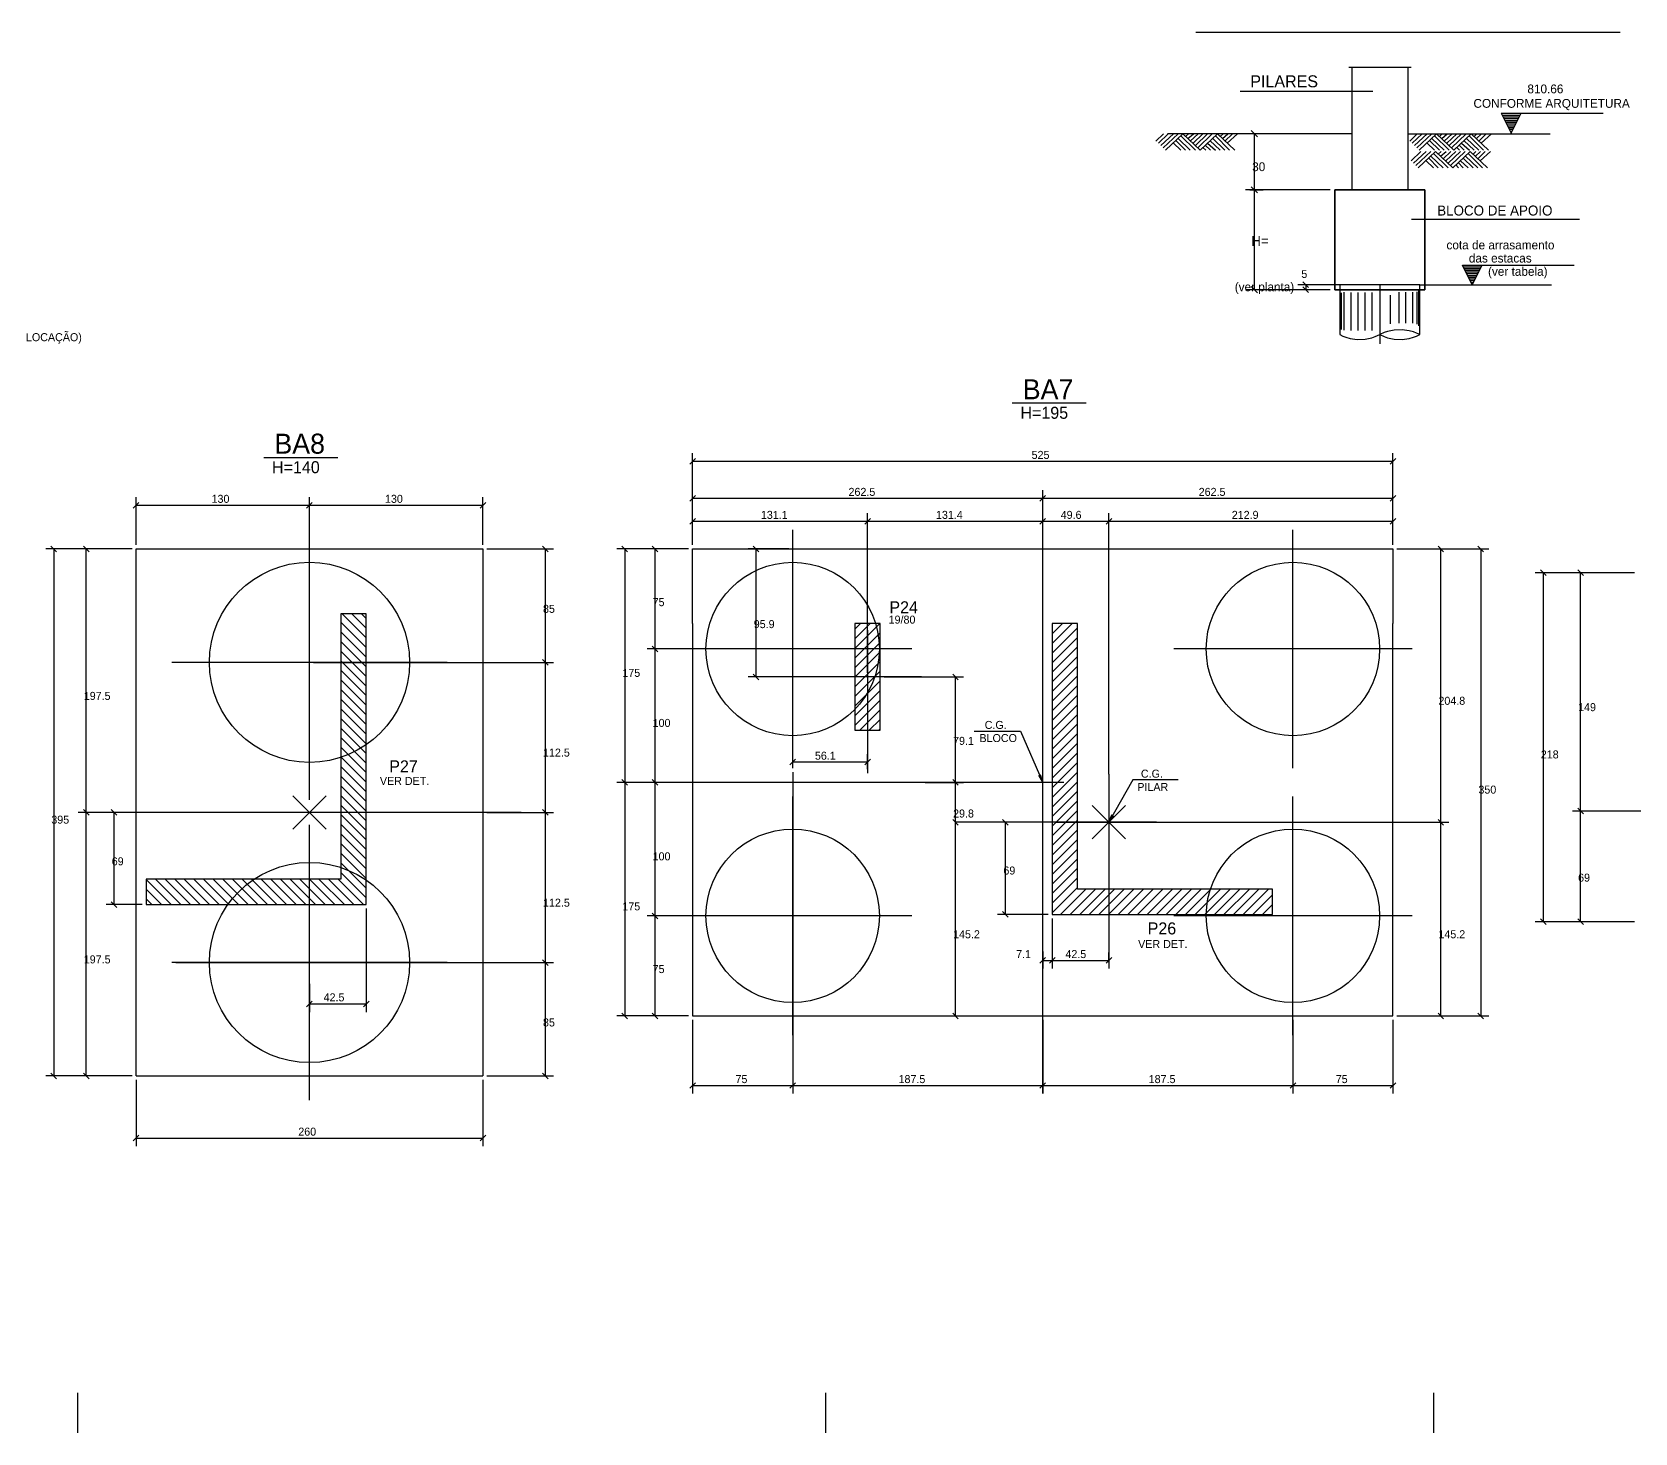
# Model space of a CAD drawing. Header units: metres. Extents: x -5 to 8419, y -6 to 3991.
# Drawn here: x 4974 to 6977, y 491 to 2241 of the extents above; entities that cross this region are included whole.
import ezdxf

# ---------------------------------------------------------------- set-up
doc = ezdxf.new("R2010")
doc.units = ezdxf.units.M

msp = doc.modelspace()

# ---------------------------------------------------------------- linework, layer by layer
for centre, radius in [((5321.083461, 1453.312392), 125.0025), ((5924.826615, 1469.979392), 108.3355), ((6549.839115, 1469.979392), 108.3355), ((5924.826615, 1136.639392), 108.3355), ((6549.839115, 1136.639392), 108.3355), ((5321.083461, 1078.304892), 125.0025)]:
    msp.add_circle(centre, radius)
at = {"layer": '1', "color": 1}
for p, q in [((5321.083461, 1281.495705), (5321.083461, 1625.129078)), ((5924.826615, 1321.071597), (5924.826615, 1618.887186)), ((6549.839115, 1321.071597), (6549.839115, 1618.887186)), ((6073.734409, 1469.979392), (5775.918603, 1469.979392)), ((6698.746909, 1469.979392), (6400.931103, 1469.979392)), ((5492.900148, 1453.312392), (5149.266525, 1453.312392)), ((5924.826615, 987.731597), (5924.826615, 1285.547186)), ((6549.839115, 987.731597), (6549.839115, 1285.547186)), ((5321.083461, 906.488205), (5321.083461, 1250.121578)), ((6073.734409, 1136.639392), (5775.918603, 1136.639392)), ((6698.746909, 1136.639392), (6400.931103, 1136.639392)), ((5492.900148, 1078.304892), (5149.266525, 1078.304892))]:
    msp.add_line(p, q, dxfattribs=at)
msp.add_lwpolyline([(6602.050041, 1918.722384), (6714.437007, 1918.722384), (6714.437007, 2043.594839), (6602.050041, 2043.594839), (6602.050041, 1918.722384)], dxfattribs=at)
at = {"layer": '2', "color": 2}
for p, q in [((6505.52666, 2109.709473), (6497.747951, 2117.488182)), ((6505.52666, 2039.705973), (6497.747951, 2047.484682)), ((6505.52666, 2039.705973), (6497.747951, 2047.484682)), ((6505.52666, 2039.705973), (6497.747951, 2047.484682)), ((6505.52666, 1914.833519), (6497.747951, 1922.612228)), ((6562.292511, 1928.500418), (6569.363579, 1921.429351)), ((6658.238885, 1924.964885), (6658.238885, 1850.987975)), ((6562.292511, 1922.257918), (6569.363579, 1915.186851)), ((5796.288581, 1700.899139), (5803.359649, 1707.970206)), ((6671.306081, 1700.899139), (6678.377149, 1707.970206)), ((5100.876927, 1646.037953), (5107.947995, 1653.10902)), ((5317.547927, 1646.037953), (5324.618995, 1653.10902)), ((5317.547927, 1646.037953), (5324.618995, 1653.10902)), ((5534.218927, 1646.037953), (5541.289995, 1653.10902)), ((5796.288581, 1654.720319), (5803.359649, 1661.791386)), ((6233.797331, 1654.720319), (6240.868399, 1661.791386)), ((6233.797331, 1654.720319), (6240.868399, 1661.791386)), ((6671.306081, 1654.720319), (6678.377149, 1661.791386)), ((5796.288581, 1625.983109), (5803.359649, 1633.054177)), ((6014.792951, 1625.983109), (6021.864019, 1633.054177)), ((6014.792951, 1625.983109), (6021.864019, 1633.054177)), ((6233.797331, 1625.983109), (6240.868399, 1633.054177)), ((6233.797331, 1625.983109), (6240.868399, 1633.054177)), ((6316.465651, 1625.983109), (6323.536719, 1633.054177)), ((6316.465651, 1625.983109), (6323.536719, 1633.054177)), ((6671.306081, 1625.983109), (6678.377149, 1633.054177)), ((4997.938367, 1598.517425), (5005.009435, 1591.446358)), ((5045.597188, 1591.446358), (5038.52612, 1598.517425)), ((5619.381544, 1591.446358), (5612.310477, 1598.517425)), ((5711.48935, 1598.517425), (5718.560418, 1591.446358)), ((5756.35418, 1591.446358), (5749.283112, 1598.517425)), ((5882.697424, 1591.446358), (5875.626356, 1598.517425)), ((6738.166214, 1591.446358), (6731.095146, 1598.517425)), ((6781.054066, 1598.517425), (6788.125133, 1591.446358)), ((6859.005647, 1568.788495), (6866.076715, 1561.717427)), ((6912.6843, 1561.717427), (6905.613233, 1568.788495)), ((5756.35418, 1466.443858), (5749.283112, 1473.514925)), ((5756.35418, 1466.443858), (5749.283112, 1473.514925)), ((5619.381544, 1449.776858), (5612.310477, 1456.847925)), ((5619.381544, 1449.776858), (5612.310477, 1456.847925)), ((5882.697424, 1431.625396), (5875.626356, 1438.696464)), ((6131.768284, 1431.625396), (6124.697216, 1438.696464)), ((5928.362149, 1332.233708), (5921.291081, 1325.16264)), ((6021.864019, 1332.233708), (6014.792951, 1325.16264)), ((5711.48935, 1306.844925), (5718.560418, 1299.773858)), ((5711.48935, 1306.844925), (5718.560418, 1299.773858)), ((5756.35418, 1299.773858), (5749.283112, 1306.844925)), ((5756.35418, 1299.773858), (5749.283112, 1306.844925)), ((6131.768284, 1299.773858), (6124.697216, 1306.844925)), ((6131.768284, 1299.773858), (6124.697216, 1306.844925)), ((5321.234563, 1265.808642), (5300.400813, 1286.642392)), ((5321.234563, 1265.808642), (5342.068313, 1286.642392)), ((5045.597188, 1262.273108), (5038.52612, 1269.344176)), ((5045.597188, 1262.273108), (5038.52612, 1269.344176)), ((5080.540798, 1262.273108), (5073.46973, 1269.344176)), ((5321.234563, 1265.808642), (5300.400813, 1244.974892)), ((5321.234563, 1265.808642), (5342.068313, 1244.974892)), ((5619.381544, 1262.273108), (5612.310477, 1269.344176)), ((5619.381544, 1262.273108), (5612.310477, 1269.344176)), ((6320.001185, 1253.641732), (6299.167435, 1274.475482)), ((6320.001185, 1253.641732), (6340.834935, 1274.475482)), ((6320.001185, 1253.641732), (6332.501185, 1266.141732)), ((6912.6843, 1263.898746), (6905.613233, 1270.969814)), ((6912.6843, 1263.898746), (6905.613233, 1270.969814)), ((6131.768284, 1250.106198), (6124.697216, 1257.177265)), ((6131.768284, 1250.106198), (6124.697216, 1257.177265)), ((6194.09166, 1250.106198), (6187.020592, 1257.177265)), ((6320.001185, 1253.641732), (6299.167435, 1232.807982)), ((6320.001185, 1253.641732), (6340.834935, 1232.807982)), ((6738.166214, 1250.106198), (6731.095146, 1257.177265)), ((6738.166214, 1250.106198), (6731.095146, 1257.177265)), ((5080.540798, 1147.119706), (5073.46973, 1154.190774)), ((6194.09166, 1134.952796), (6187.020592, 1142.023864)), ((5756.35418, 1133.103858), (5749.283112, 1140.174925)), ((5756.35418, 1133.103858), (5749.283112, 1140.174925)), ((6859.005647, 1132.788495), (6866.076715, 1125.717427)), ((6912.6843, 1125.717427), (6905.613233, 1132.788495)), ((5619.381544, 1074.769358), (5612.310477, 1081.840425)), ((5619.381544, 1074.769358), (5612.310477, 1081.840425)), ((6233.797331, 1077.337173), (6240.868399, 1084.408241)), ((6245.630901, 1077.337173), (6252.701969, 1084.408241)), ((6245.630901, 1077.337173), (6252.701969, 1084.408241)), ((6316.465651, 1077.337173), (6323.536719, 1084.408241)), ((5324.618995, 1029.990808), (5317.547927, 1022.91974)), ((5395.604847, 1029.990808), (5388.533779, 1022.91974)), ((5711.48935, 1015.172425), (5718.560418, 1008.101358)), ((5756.35418, 1008.101358), (5749.283112, 1015.172425)), ((6131.768284, 1008.101358), (6124.697216, 1015.172425)), ((6738.166214, 1008.101358), (6731.095146, 1015.172425)), ((6781.054066, 1015.172425), (6788.125133, 1008.101358)), ((4997.938367, 940.170925), (5005.009435, 933.099858)), ((5045.597188, 933.099858), (5038.52612, 940.170925)), ((5619.381544, 933.099858), (5612.310477, 940.170925)), ((5796.288581, 921.166855), (5803.359649, 928.237923)), ((5921.291081, 921.166855), (5928.362149, 928.237923)), ((5921.291081, 921.166855), (5928.362149, 928.237923)), ((6233.797331, 921.166855), (6240.868399, 928.237923)), ((6233.797331, 921.166855), (6240.868399, 928.237923)), ((6546.303581, 921.166855), (6553.374649, 928.237923)), ((6546.303581, 921.166855), (6553.374649, 928.237923)), ((6671.306081, 921.166855), (6678.377149, 928.237923)), ((5100.876927, 855.539959), (5107.947995, 862.611026)), ((5534.218927, 855.539959), (5541.289995, 862.611026))]:
    msp.add_line(p, q, dxfattribs=at)
at = {"layer": '3', "color": 3}
for p, q in [((6623.270828, 2196.854531), (6623.270828, 2043.594839)), ((6693.216219, 2196.854531), (6693.216219, 2043.594839)), ((6810.06337, 2139.240246), (6822.551299, 2114.266341)), ((6810.06337, 2139.240246), (6937.432043, 2139.240246)), ((6811.180613, 2137.013572), (6833.922962, 2137.013572)), ((6812.291021, 2134.784945), (6832.812554, 2134.784945)), ((6813.408264, 2132.556318), (6831.701171, 2132.556318)), ((6814.518671, 2130.331598), (6830.583927, 2130.331598)), ((6815.630054, 2128.101017), (6829.467661, 2128.101017)), ((6816.747298, 2125.87239), (6828.356277, 2125.87239)), ((6817.857705, 2123.647669), (6827.239034, 2123.647669)), ((6822.551299, 2114.266341), (6835.040205, 2139.240246)), ((6378.745907, 2104.22287), (6388.121375, 2113.598339)), ((6381.675741, 2101.879003), (6393.981044, 2113.598339)), ((6384.605575, 2098.949169), (6400.426679, 2113.598339)), ((6387.535409, 2096.019335), (6406.286346, 2113.598339)), ((6390.465243, 2093.089501), (6412.146015, 2113.598339)), ((6623.270828, 2113.598339), (6393.308159, 2113.598339)), ((6403.356513, 2105.394804), (6415.661815, 2093.089501)), ((6406.286346, 2107.738671), (6421.521483, 2093.089501)), ((6409.21618, 2111.254472), (6427.967118, 2093.089501)), ((6412.146015, 2113.598339), (6433.826786, 2093.089501)), ((6415.661815, 2110.082538), (6419.177616, 2113.598339)), ((6418.591649, 2107.738671), (6425.62325, 2113.598339)), ((6421.521483, 2104.22287), (6431.482919, 2113.598339)), ((6425.037284, 2101.879003), (6437.342586, 2113.598339)), ((6427.967118, 2098.949169), (6443.202255, 2113.598339)), ((6430.896952, 2096.019335), (6449.061922, 2113.598339)), ((6455.507557, 2113.598339), (6433.826786, 2093.089501)), ((6446.132089, 2105.394804), (6459.023358, 2093.089501)), ((6449.64789, 2107.738671), (6464.883026, 2093.089501)), ((6452.577723, 2111.254472), (6470.742694, 2093.089501)), ((6455.507557, 2113.598339), (6477.188329, 2093.089501)), ((6459.023358, 2110.082538), (6462.539159, 2113.598339)), ((6461.953192, 2107.738671), (6468.398827, 2113.598339)), ((6464.883026, 2104.22287), (6474.258495, 2113.598339)), ((6467.81286, 2101.879003), (6480.70413, 2113.598339)), ((6693.216219, 2113.598339), (6871.211935, 2113.598339)), ((6695.867231, 2104.22287), (6705.2427, 2113.598339)), ((6698.797065, 2101.879003), (6711.102368, 2113.598339)), ((6701.726899, 2098.949169), (6717.548003, 2113.598339)), ((6704.656733, 2096.019335), (6723.40767, 2113.598339)), ((6707.586567, 2093.089501), (6729.267339, 2113.598339)), ((6720.477836, 2105.394804), (6732.783139, 2093.089501)), ((6723.40767, 2107.738671), (6738.642807, 2093.089501)), ((6726.337505, 2111.254472), (6745.088442, 2093.089501)), ((6729.267339, 2113.598339), (6750.94811, 2093.089501)), ((6732.783139, 2110.082538), (6736.29894, 2113.598339)), ((6735.712974, 2107.738671), (6742.744575, 2113.598339)), ((6738.642807, 2104.22287), (6748.604243, 2113.598339)), ((6742.158608, 2101.879003), (6754.463911, 2113.598339)), ((6745.088442, 2098.949169), (6760.323579, 2113.598339)), ((6748.018276, 2096.019335), (6766.183247, 2113.598339)), ((6772.628881, 2113.598339), (6750.94811, 2093.089501)), ((6763.253412, 2105.394804), (6776.144682, 2093.089501)), ((6766.769214, 2107.738671), (6782.00435, 2093.089501)), ((6769.699047, 2111.254472), (6787.864018, 2093.089501)), ((6772.628881, 2113.598339), (6794.309653, 2093.089501)), ((6776.144682, 2110.082538), (6779.660483, 2113.598339)), ((6779.074516, 2107.738671), (6785.520151, 2113.598339)), ((6782.00435, 2104.22287), (6791.379819, 2113.598339)), ((6784.934184, 2101.879003), (6797.825454, 2113.598339)), ((6818.974948, 2121.420996), (6826.134486, 2121.420996)), ((6820.092192, 2119.192369), (6825.017243, 2119.192369)), ((6821.196739, 2116.963741), (6823.900976, 2116.963741)), ((6400.426679, 2101.879003), (6409.802147, 2093.089501)), ((6437.342586, 2096.605301), (6440.858388, 2093.089501)), ((6440.272421, 2099.535136), (6446.718055, 2093.089501)), ((6443.202255, 2101.879003), (6453.16369, 2093.089501)), ((6697.504032, 2079.903295), (6709.809334, 2091.622631)), ((6700.433866, 2076.973461), (6716.254969, 2091.622631)), ((6703.363699, 2074.043627), (6722.114637, 2091.622631)), ((6706.293533, 2071.113793), (6727.974305, 2091.622631)), ((6717.548003, 2101.879003), (6726.923471, 2093.089501)), ((6719.184803, 2083.419096), (6731.490106, 2071.113793)), ((6722.114637, 2085.762963), (6737.349774, 2071.113793)), ((6725.044471, 2089.278764), (6743.795408, 2071.113793)), ((6727.974305, 2091.622631), (6749.655077, 2071.113793)), ((6731.490106, 2088.10683), (6735.005907, 2091.622631)), ((6734.41994, 2085.762963), (6741.451541, 2091.622631)), ((6737.349774, 2082.247162), (6747.311209, 2091.622631)), ((6740.865574, 2079.903295), (6753.170877, 2091.622631)), ((6743.795408, 2076.973461), (6759.030545, 2091.622631)), ((6746.725243, 2074.043627), (6764.890213, 2091.622631)), ((6771.335848, 2091.622631), (6749.655077, 2071.113793)), ((6754.463911, 2096.605301), (6757.979711, 2093.089501)), ((6757.393745, 2099.535136), (6763.83938, 2093.089501)), ((6760.323579, 2101.879003), (6770.285014, 2093.089501)), ((6761.960379, 2083.419096), (6774.851649, 2071.113793)), ((6765.47618, 2085.762963), (6780.711317, 2071.113793)), ((6768.406014, 2089.278764), (6786.570985, 2071.113793)), ((6771.335848, 2091.622631), (6793.016619, 2071.113793)), ((6774.851649, 2088.10683), (6778.367449, 2091.622631)), ((6777.781483, 2085.762963), (6784.227118, 2091.622631)), ((6780.711317, 2082.247162), (6790.086785, 2091.622631)), ((6783.64115, 2079.903295), (6796.53242, 2091.622631)), ((6716.254969, 2079.903295), (6725.630438, 2071.113793)), ((6753.170877, 2074.629593), (6756.686678, 2071.113793)), ((6756.100712, 2077.559428), (6762.546346, 2071.113793)), ((6759.030545, 2079.903295), (6768.991981, 2071.113793)), ((6773.962933, 1924.964885), (6761.785566, 1949.315711)), ((6761.785566, 1949.315711), (6901.300354, 1949.315711)), ((6785.055284, 1947.143727), (6762.870581, 1947.143727)), ((6783.965386, 1944.97272), (6763.955596, 1944.97272)), ((6782.88037, 1942.801714), (6765.045006, 1942.801714)), ((6773.962933, 1924.964885), (6786.139811, 1949.315711)), ((6608.294494, 1924.964885), (6608.294494, 1862.767439)), ((6708.192554, 1924.964885), (6608.294494, 1924.964885)), ((6708.192554, 1862.767439), (6708.192554, 1924.964885)), ((6781.791449, 1940.627777), (6766.130022, 1940.627777)), ((6780.705946, 1938.457746), (6767.215525, 1938.457746)), ((6779.62093, 1936.285763), (6768.304446, 1936.285763)), ((6778.536403, 1934.115733), (6769.389462, 1934.115733)), ((6777.451388, 1931.943749), (6770.474477, 1931.943749)), ((6776.366373, 1929.770789), (6771.559492, 1929.770789)), ((6775.281358, 1927.601735), (6772.644507, 1927.601735)), ((6608.294494, 1918.722384), (6708.192554, 1918.722384)), ((6610.647639, 1868.92009), (6610.647639, 1914.97122)), ((6613.989114, 1868.434714), (6613.989114, 1915.744697)), ((6622.682908, 1867.947385), (6622.682908, 1915.487848)), ((6631.376702, 1867.947385), (6631.376702, 1915.487848)), ((6640.070496, 1867.947385), (6640.070496, 1915.487848)), ((6648.76429, 1867.947385), (6648.76429, 1915.487848)), ((6671.835268, 1876.215377), (6671.835268, 1911.875363)), ((6682.377299, 1877.188081), (6682.377299, 1915.744697)), ((6691.071093, 1877.188081), (6691.071093, 1915.744697)), ((6699.764887, 1877.188081), (6699.764887, 1915.744697)), ((6705.147969, 1875.729024), (6705.147969, 1916.261324)), ((6707.135373, 1873.783614), (6707.135373, 1918.583706)), ((6199.037587, 1777.338458), (6291.696551, 1777.338458)), ((5263.980989, 1709.385689), (5356.639953, 1709.385689)), ((5104.412461, 1594.981892), (5537.754461, 1594.981892)), ((5104.412461, 936.635392), (5104.412461, 1594.981892)), ((5537.754461, 1594.981892), (5537.754461, 936.635392)), ((5360.402013, 1503.483512), (5392.069313, 1471.816212)), ((5361.9105, 1513.99584), (5392.069313, 1483.837027)), ((5373.931315, 1513.99584), (5392.069313, 1495.857842)), ((5385.952131, 1513.99584), (5392.069313, 1507.878658)), ((5360.402013, 1491.462697), (5392.069313, 1459.795397)), ((6002.494835, 1494.689105), (6009.63466, 1501.82893)), ((6002.494835, 1482.668289), (6021.655475, 1501.82893)), ((6002.494835, 1470.647474), (6033.67629, 1501.82893)), ((6002.494835, 1458.626659), (6034.162135, 1490.293959)), ((6249.166435, 1500.944399), (6250.050965, 1501.82893)), ((6249.166435, 1488.923584), (6262.071781, 1501.82893)), ((6249.166435, 1476.902769), (6274.092596, 1501.82893)), ((6249.166435, 1464.881953), (6280.833735, 1496.549253)), ((6249.166435, 1452.861138), (6280.833735, 1484.528438)), ((6674.841615, 1011.636892), (6674.841615, 1501.82893)), ((5360.402013, 1479.441881), (5392.069313, 1447.774581)), ((5360.402013, 1467.421066), (5392.069313, 1435.753766)), ((6002.494835, 1446.605844), (6034.162135, 1478.273144)), ((6002.494835, 1434.585028), (6034.162135, 1466.252328)), ((6249.166435, 1440.840323), (6280.833735, 1472.507623)), ((5360.402013, 1455.400251), (5392.069313, 1423.732951)), ((5360.402013, 1443.379435), (5392.069313, 1411.712135)), ((6002.494835, 1422.564213), (6034.162135, 1454.231513)), ((6002.494835, 1410.543398), (6034.162135, 1442.210698)), ((6249.166435, 1428.819507), (6280.833735, 1460.486807)), ((6249.166435, 1416.798692), (6280.833735, 1448.465992)), ((5360.402013, 1431.35862), (5392.069313, 1399.69132)), ((6002.494835, 1398.522582), (6034.162135, 1430.189882)), ((6249.166435, 1404.777877), (6280.833735, 1436.445177)), ((6249.166435, 1392.757062), (6280.833735, 1424.424362)), ((5360.402013, 1419.337805), (5392.069313, 1387.670505)), ((5360.402013, 1407.31699), (5392.069313, 1375.64969)), ((6002.494835, 1386.501767), (6034.162135, 1418.169067)), ((6002.494835, 1374.480952), (6034.162135, 1406.148252)), ((6249.166435, 1380.736246), (6280.833735, 1412.403546)), ((5360.402013, 1395.296174), (5392.069313, 1363.628874)), ((5360.402013, 1383.275359), (5392.069313, 1351.608059)), ((6008.527628, 1368.49293), (6034.162135, 1394.127437)), ((6020.548443, 1368.49293), (6034.162135, 1382.106621)), ((6249.166435, 1368.715431), (6280.833735, 1400.382731)), ((6249.166435, 1356.694616), (6280.833735, 1388.361916)), ((5360.402013, 1371.254544), (5392.069313, 1339.587244)), ((6032.569258, 1368.49293), (6034.162135, 1370.085806)), ((6249.166435, 1344.6738), (6280.833735, 1376.3411)), ((6249.166435, 1332.652985), (6280.833735, 1364.320285)), ((5360.402013, 1359.233728), (5392.069313, 1327.566428)), ((5360.402013, 1347.212913), (5392.069313, 1315.545613)), ((6249.166435, 1320.63217), (6280.833735, 1352.29947)), ((5360.402013, 1335.192098), (5392.069313, 1303.524798)), ((5360.402013, 1323.171283), (5392.069313, 1291.503983)), ((6249.166435, 1308.611355), (6280.833735, 1340.278655)), ((6249.166435, 1296.590539), (6280.833735, 1328.257839)), ((5360.402013, 1311.150467), (5392.069313, 1279.483167)), ((6249.166435, 1284.569724), (6280.833735, 1316.237024)), ((6249.166435, 1272.548909), (6280.833735, 1304.216209)), ((5360.402013, 1299.129652), (5392.069313, 1267.462352)), ((5360.402013, 1287.108837), (5392.069313, 1255.441537)), ((6249.166435, 1260.528093), (6280.833735, 1292.195393)), ((5360.402013, 1275.088021), (5392.069313, 1243.420721)), ((5360.402013, 1263.067206), (5392.069313, 1231.399906)), ((6249.166435, 1248.507278), (6280.833735, 1280.174578)), ((6249.166435, 1236.486463), (6280.833735, 1268.153763)), ((5360.402013, 1251.046391), (5392.069313, 1219.379091)), ((6249.166435, 1224.465648), (6280.833735, 1256.132948)), ((6249.166435, 1212.444832), (6280.833735, 1244.112132)), ((5360.402013, 1239.025576), (5392.069313, 1207.358276)), ((5360.402013, 1227.00476), (5392.069313, 1195.33746)), ((6249.166435, 1200.424017), (6280.833735, 1232.091317)), ((5360.402013, 1214.983945), (5392.069313, 1183.316645)), ((5360.402013, 1202.96313), (5392.069313, 1171.29583)), ((6249.166435, 1188.403202), (6280.833735, 1220.070502)), ((6249.166435, 1176.382387), (6280.833735, 1208.049687)), ((5117.063813, 1181.843394), (5148.251967, 1150.65524)), ((5128.605482, 1182.32254), (5160.272782, 1150.65524)), ((5140.626297, 1182.32254), (5172.293597, 1150.65524)), ((5152.647112, 1182.32254), (5184.314412, 1150.65524)), ((5164.667928, 1182.32254), (5196.335228, 1150.65524)), ((5176.688743, 1182.32254), (5208.356043, 1150.65524)), ((5188.709558, 1182.32254), (5220.376858, 1150.65524)), ((5200.730374, 1182.32254), (5232.397674, 1150.65524)), ((5212.751189, 1182.32254), (5244.418489, 1150.65524)), ((5224.772004, 1182.32254), (5256.439304, 1150.65524)), ((5236.792819, 1182.32254), (5268.460119, 1150.65524)), ((5248.813635, 1182.32254), (5280.480935, 1150.65524)), ((5260.83445, 1182.32254), (5292.50175, 1150.65524)), ((5272.855265, 1182.32254), (5304.522565, 1150.65524)), ((5284.876081, 1182.32254), (5316.543381, 1150.65524)), ((5296.896896, 1182.32254), (5328.564196, 1150.65524)), ((5308.917711, 1182.32254), (5340.585011, 1150.65524)), ((5320.938526, 1182.32254), (5352.605826, 1150.65524)), ((5332.959342, 1182.32254), (5364.626642, 1150.65524)), ((5344.980157, 1182.32254), (5376.647457, 1150.65524)), ((5357.000972, 1182.32254), (5388.668272, 1150.65524)), ((5360.402013, 1190.942315), (5392.069313, 1159.275015)), ((6249.166435, 1164.361571), (6280.833735, 1196.028871)), ((6249.166435, 1152.340756), (6280.833735, 1184.008056)), ((5117.063813, 1169.822578), (5136.231151, 1150.65524)), ((6249.166435, 1140.319941), (6280.833735, 1171.987241)), ((6259.355639, 1138.48833), (6291.022939, 1170.15563)), ((6271.376454, 1138.48833), (6303.043754, 1170.15563)), ((6283.39727, 1138.48833), (6315.06457, 1170.15563)), ((6295.418085, 1138.48833), (6327.085385, 1170.15563)), ((6307.4389, 1138.48833), (6339.1062, 1170.15563)), ((6319.459715, 1138.48833), (6351.127015, 1170.15563)), ((6331.480531, 1138.48833), (6363.147831, 1170.15563)), ((6343.501346, 1138.48833), (6375.168646, 1170.15563)), ((6355.522161, 1138.48833), (6387.189461, 1170.15563)), ((6367.542976, 1138.48833), (6399.210276, 1170.15563)), ((6379.563792, 1138.48833), (6411.231092, 1170.15563)), ((6391.584607, 1138.48833), (6423.251907, 1170.15563)), ((6403.605422, 1138.48833), (6435.272722, 1170.15563)), ((6415.626238, 1138.48833), (6447.293538, 1170.15563)), ((6427.647053, 1138.48833), (6459.314353, 1170.15563)), ((6439.667868, 1138.48833), (6471.335168, 1170.15563)), ((6451.688683, 1138.48833), (6483.355983, 1170.15563)), ((6463.709499, 1138.48833), (6495.376799, 1170.15563)), ((6475.730314, 1138.48833), (6507.397614, 1170.15563)), ((6487.751129, 1138.48833), (6519.418429, 1170.15563)), ((6499.771945, 1138.48833), (6524.171935, 1162.88832)), ((5117.063813, 1157.801763), (5124.210336, 1150.65524)), ((6511.79276, 1138.48833), (6524.171935, 1150.867505)), ((6523.813575, 1138.48833), (6524.171935, 1138.846689)), ((5104.412461, 936.635392), (5537.754461, 936.635392)), ((5031.388357, 540.681107), (5031.388357, 490.681607)), ((5965.872465, 540.681107), (5965.872465, 490.681607)), ((6725.384073, 540.681107), (6725.384073, 490.679532))]:
    msp.add_line(p, q, dxfattribs=at)
for points in [[(6608.294494, 1862.767439), (6612.203868, 1860.933362), (6616.021931, 1859.491884), (6621.35081, 1858.001575), (6630.23602, 1856.764209), (6640.014341, 1857.09821), (6648.552366, 1858.873689), (6652.690756, 1860.272197), (6658.238885, 1862.767439)], [(6708.192554, 1862.767439), (6704.283179, 1864.598585), (6700.465117, 1866.042993), (6695.136725, 1867.531348), (6686.250539, 1868.770668), (6676.472707, 1868.434714), (6667.93517, 1866.661188), (6663.796292, 1865.261704), (6658.238885, 1862.767439)], [(6658.238885, 1862.767439), (6663.796292, 1860.272197), (6667.93517, 1858.873689), (6676.472707, 1857.09821), (6686.250539, 1856.764209), (6695.136725, 1858.001575), (6700.465117, 1859.491884), (6704.283179, 1860.933362), (6708.192554, 1862.767439)], [(5799.824115, 1501.82893), (5799.824115, 1594.981892), (6166.664785, 1594.981892)], [(6166.664785, 1594.981892), (6674.841615, 1594.981892), (6674.841615, 1501.82893)], [(5799.824115, 1501.82893), (5799.824115, 1011.636892), (6674.841615, 1011.636892)]]:
    msp.add_lwpolyline(points, dxfattribs=at)
at = {"layer": '6', "color": 6}
for p, q in [((6428.401254, 2240.658049), (6958.513799, 2240.658049)), ((6602.050041, 2043.594839), (6602.050041, 1918.722384)), ((6714.437007, 2043.594839), (6602.050041, 2043.594839)), ((6714.437007, 1918.722384), (6714.437007, 2043.594839)), ((6602.050041, 1918.722384), (6608.294494, 1918.722384)), ((6708.192554, 1918.722384), (6714.437007, 1918.722384))]:
    msp.add_line(p, q, dxfattribs=at)
at = {"layer": '7', "color": 7}
for points in [[(5392.069313, 1150.65524), (5392.069313, 1513.99584), (5360.402013, 1513.99584), (5360.402013, 1182.32254), (5117.063813, 1182.32254), (5117.063813, 1150.65524), (5392.069313, 1150.65524)], [(6002.494835, 1368.49293), (6034.162135, 1368.49293), (6034.162135, 1501.82893), (6002.494835, 1501.82893), (6002.494835, 1368.49293)], [(6249.166435, 1138.48833), (6524.171935, 1138.48833), (6524.171935, 1170.15563), (6280.833735, 1170.15563), (6280.833735, 1501.82893), (6249.166435, 1501.82893), (6249.166435, 1138.48833)]]:
    msp.add_lwpolyline(points, dxfattribs=at)
at = {"layer": '8', "color": 8}
msp.add_lwpolyline([(6714.437007, 1918.722384), (6602.050041, 1918.722384), (6602.050041, 2043.594839), (6714.437007, 2043.594839), (6714.437007, 1918.722384)], dxfattribs=at)
at = {"layer": '9', "color": 9}
for p, q in [((6619.506376, 2196.854531), (6697.41223, 2196.854531)), ((6649.70086, 2166.290503), (6483.725765, 2166.290503)), ((6496.148261, 2113.598339), (6490.636267, 2113.598339)), ((6501.636817, 2103.597839), (6501.636817, 2113.598339)), ((6501.636817, 2043.594839), (6501.636817, 2103.597839)), ((6596.549766, 2043.594839), (6490.636267, 2043.594839)), ((6496.136542, 2043.594839), (6512.637367, 2043.594839)), ((6501.636817, 1918.722384), (6501.636817, 2043.594839)), ((6697.782366, 2006.93578), (6907.954983, 2006.93578)), ((6608.294494, 1924.964885), (6555.828045, 1924.964885)), ((6565.828045, 1924.964885), (6565.828045, 1918.722384)), ((6708.192554, 1924.964885), (6872.986438, 1924.964885)), ((6596.549766, 1918.722384), (6490.636267, 1918.722384)), ((6578.661284, 1918.722384), (6555.828045, 1918.722384)), ((5799.824115, 1599.981892), (5799.824115, 1714.434673)), ((5799.824115, 1704.434673), (6674.841615, 1704.434673)), ((6674.841615, 1599.981892), (6674.841615, 1714.434673)), ((5799.824115, 1604.981892), (5799.824115, 1668.255852)), ((6237.332865, 1599.981892), (6237.332865, 1668.255852)), ((6674.841615, 1604.981892), (6674.841615, 1668.255852)), ((5104.412461, 1599.981892), (5104.412461, 1659.573487)), ((5104.412461, 1649.573487), (5321.083461, 1649.573487)), ((5321.083461, 1599.981892), (5321.083461, 1659.573487)), ((5321.083461, 1649.573487), (5537.754461, 1649.573487)), ((5537.754461, 1599.981892), (5537.754461, 1659.573487)), ((5799.824115, 1658.255852), (6237.332865, 1658.255852)), ((6237.332865, 1658.255852), (6674.841615, 1658.255852)), ((6237.332865, 914.702389), (6237.332865, 1654.27813)), ((5799.824115, 1599.981892), (5799.824115, 1639.518643)), ((5799.824115, 1629.518643), (6018.328485, 1629.518643)), ((6018.328485, 1440.16093), (6018.328485, 1639.518643)), ((6018.328485, 1629.518643), (6237.332865, 1629.518643)), ((6237.332865, 1604.981892), (6237.332865, 1639.518643)), ((6237.332865, 1629.518643), (6320.001185, 1629.518643)), ((6320.001185, 1313.734545), (6320.001185, 1639.518643)), ((6320.001185, 1629.518643), (6674.841615, 1629.518643)), ((6674.841615, 1599.981892), (6674.841615, 1639.518643)), ((5099.412461, 1594.981892), (4991.473901, 1594.981892)), ((5001.473901, 1594.981892), (5001.473901, 936.635392)), ((5099.412461, 1594.981892), (5032.061654, 1594.981892)), ((5042.061654, 1265.808642), (5042.061654, 1594.981892)), ((5542.754461, 1594.981892), (5625.84601, 1594.981892)), ((5615.84601, 1453.312392), (5615.84601, 1594.981892)), ((5794.824115, 1594.981892), (5705.024884, 1594.981892)), ((5715.024884, 1594.981892), (5715.024884, 1303.309392)), ((5789.824115, 1594.981892), (5742.818646, 1594.981892)), ((5752.818646, 1469.979392), (5752.818646, 1594.981892)), ((5919.826615, 1594.981892), (5869.16189, 1594.981892)), ((5879.16189, 1435.16093), (5879.16189, 1594.981892)), ((6679.841615, 1594.981892), (6744.63068, 1594.981892)), ((6684.841615, 1594.981892), (6794.5896, 1594.981892)), ((6734.63068, 1253.641732), (6734.63068, 1594.981892)), ((6784.5896, 1594.981892), (6784.5896, 1011.636892)), ((6971.429159, 1565.252961), (6852.541181, 1565.252961)), ((6862.541181, 1565.252961), (6862.541181, 1129.252961)), ((6976.429159, 1565.252961), (6899.148767, 1565.252961)), ((6909.148767, 1267.43428), (6909.148767, 1565.252961)), ((6018.328485, 1493.49543), (6018.328485, 1314.878991)), ((5919.826615, 1469.979392), (5742.818646, 1469.979392)), ((5752.818646, 1303.309392), (5752.818646, 1469.979392)), ((5326.083461, 1453.312392), (5625.84601, 1453.312392)), ((5615.84601, 1265.808642), (5615.84601, 1453.312392)), ((5997.494835, 1435.16093), (5869.16189, 1435.16093)), ((6085.596761, 1435.16093), (5934.166265, 1435.16093)), ((6039.162135, 1435.16093), (6138.23275, 1435.16093)), ((6128.23275, 1303.309392), (6128.23275, 1435.16093)), ((5924.826615, 1321.071597), (5924.826615, 1338.698174)), ((6018.328485, 1328.698174), (5924.826615, 1328.698174)), ((6018.328485, 1319.878991), (6018.328485, 1338.698174)), ((6128.23275, 1303.309392), (5705.024884, 1303.309392)), ((5715.024884, 1303.309392), (5715.024884, 1011.636892)), ((5794.824115, 1303.309392), (5742.818646, 1303.309392)), ((5752.818646, 1136.639392), (5752.818646, 1303.309392)), ((5924.826615, 1316.071597), (5924.826615, 914.702389)), ((6090.484166, 1303.309392), (6138.23275, 1303.309392)), ((6128.23275, 1253.641732), (6128.23275, 1303.309392)), ((6263.600048, 1303.309392), (6128.23275, 1303.309392)), ((6320.001185, 1313.734545), (6320.001185, 1070.872707)), ((5585.587851, 1265.808642), (5032.061654, 1265.808642)), ((5042.061654, 936.635392), (5042.061654, 1265.808642)), ((5099.412461, 1265.808642), (5067.005264, 1265.808642)), ((5077.005264, 1150.65524), (5077.005264, 1265.808642)), ((5542.754461, 1265.808642), (5625.84601, 1265.808642)), ((5615.84601, 1078.304892), (5615.84601, 1265.808642)), ((7372.342255, 1267.43428), (6899.148767, 1267.43428)), ((6909.148767, 1129.252961), (6909.148767, 1267.43428)), ((6128.23275, 1011.636892), (6128.23275, 1253.641732)), ((6379.178327, 1253.641732), (6128.23275, 1253.641732)), ((6232.332865, 1253.641732), (6180.556126, 1253.641732)), ((6190.556126, 1138.48833), (6190.556126, 1253.641732)), ((6254.166435, 1253.641732), (6744.63068, 1253.641732)), ((6734.63068, 1011.636892), (6734.63068, 1253.641732)), ((5112.063813, 1150.65524), (5067.005264, 1150.65524)), ((5392.069313, 1145.65524), (5392.069313, 1016.455274)), ((6068.734409, 1136.639392), (5742.818646, 1136.639392)), ((5752.818646, 1011.636892), (5752.818646, 1136.639392)), ((6244.166435, 1138.48833), (6180.556126, 1138.48833)), ((6249.166435, 1133.48833), (6249.166435, 1070.872707)), ((6320.001185, 1130.15483), (6320.001185, 1070.872707)), ((6971.429159, 1129.252961), (6852.541181, 1129.252961)), ((6976.429159, 1129.252961), (6899.148767, 1129.252961)), ((6237.332865, 1092.276658), (6237.332865, 1070.872707)), ((6320.001185, 1078.842443), (6320.001185, 1090.872707)), ((5154.266537, 1078.304892), (5625.84601, 1078.304892)), ((5615.84601, 936.635392), (5615.84601, 1078.304892)), ((6237.332865, 1080.872707), (6249.166435, 1080.872707)), ((6249.166435, 1080.872707), (6320.001185, 1080.872707)), ((5321.083461, 1051.85363), (5321.083461, 1016.455274)), ((5392.069313, 1026.455274), (5321.083461, 1026.455274)), ((5794.824115, 1011.636892), (5705.024884, 1011.636892)), ((5789.824115, 1011.636892), (5742.818646, 1011.636892)), ((5799.824115, 1006.636892), (5799.824115, 914.702389)), ((6123.183699, 1011.636892), (6138.23275, 1011.636892)), ((6237.332865, 1006.636892), (6237.332865, 914.702389)), ((6549.839115, 1006.636892), (6549.839115, 914.702389)), ((6674.841615, 1006.636892), (6674.841615, 914.702389)), ((6679.841615, 1011.636892), (6744.63068, 1011.636892)), ((6684.841615, 1011.636892), (6794.5896, 1011.636892)), ((5099.412461, 936.635392), (4991.473901, 936.635392)), ((5099.412461, 936.635392), (5032.061654, 936.635392)), ((5104.412461, 931.635392), (5104.412461, 849.075493)), ((5537.754461, 931.635392), (5537.754461, 849.075493)), ((5542.754461, 936.635392), (5625.84601, 936.635392)), ((5799.824115, 924.702389), (5924.826615, 924.702389)), ((5924.826615, 924.702389), (6237.332865, 924.702389)), ((6237.332865, 924.702389), (6549.839115, 924.702389)), ((6549.839115, 924.702389), (6674.841615, 924.702389)), ((5104.412461, 859.075493), (5537.754461, 859.075493))]:
    msp.add_line(p, q, dxfattribs=at)
for points in [[(6151.685325, 1367.483684), (6209.499172, 1367.483684), (6237.332865, 1303.309392), (6232.190377, 1311.885802), (6237.332865, 1303.309392), (6234.585341, 1312.924542)], [(6406.408711, 1306.3376), (6349.742188, 1306.3376), (6320.001185, 1253.641732), (6323.737528, 1262.917492), (6320.001185, 1253.641732), (6326.010959, 1261.634391)]]:
    msp.add_lwpolyline(points, dxfattribs=at)

# ---------------------------------------------------------------- texts
at = {"layer": '2', "color": 2}
for s, height, p in [('30', 11, (6498.911565, 2066.921783)), ('H=', 12.500625, (6497.681541, 1973.541532)), ('5', 10, (6560.335226, 1933.519626)), ('(ver planta)', 10.98856, (6477.157077, 1916.828735)), ('(COTA DE LOCAÇÃO)', 10, (4899.206662, 1854.503662)), ('525', 10, (6223.332865, 1707.434673)), ('130', 10, (5198.747961, 1652.573487)), ('130', 10, (5415.418961, 1652.573487)), ('262.5', 10, (5994.57849, 1661.255852)), ('262.5', 10, (6432.08724, 1661.255852)), ('131.1', 10, (5885.0763, 1632.518643)), ('131.4', 10, (6103.830675, 1632.518643)), ('49.6', 10, (6259.667025, 1632.518643)), ('212.9', 10, (6473.4214, 1632.518643)), ('85', 10, (5612.84601, 1515.147142)), ('75', 10, (5749.818646, 1523.480642)), ('95.9', 10, (5876.16189, 1496.071411)), ('175', 10, (5712.024884, 1435.145642)), ('197.5', 10, (5039.061654, 1406.395267)), ('204.8', 10, (6731.63068, 1400.311812)), ('149', 10, (6906.148767, 1392.34362)), ('100', 10, (5749.818646, 1372.644392)), ('112.5', 10, (5612.84601, 1335.560517)), ('56.1', 10, (5952.57755, 1331.698174)), ('79.1', 10, (6125.23275, 1350.235161)), ('218', 10, (6859.541181, 1333.252961)), ('350', 10, (6781.5896, 1289.309392)), ('395', 10, (4998.473901, 1251.808642)), ('29.8', 10, (6125.23275, 1259.475562)), ('69', 10, (5074.005264, 1199.765524)), ('100', 10, (5749.818646, 1205.974392)), ('69', 10, (6188.075692, 1188.235706)), ('69', 10, (6906.148767, 1179.34362)), ('112.5', 10, (5612.84601, 1148.056767)), ('175', 10, (5712.024884, 1143.473142)), ('145.2', 10, (6125.23275, 1108.639312)), ('145.2', 10, (6731.63068, 1108.639312)), ('197.5', 10, (5039.061654, 1077.222017)), ('7.1', 10, (6203.999535, 1083.872707)), ('42.5', 10, (6265.58381, 1083.872707)), ('75', 10, (5749.818646, 1065.138142)), ('42.5', 10, (5338.726233, 1029.840063)), ('85', 10, (5612.84601, 998.470142)), ('75', 10, (5853.325365, 927.702389)), ('187.5', 10, (6057.07974, 927.702389)), ('187.5', 10, (6369.58599, 927.702389)), ('75', 10, (6603.340365, 927.702389)), ('260', 10, (5307.083461, 862.075493))]:
    msp.add_text(s, height=height, dxfattribs=at).set_placement(p)
at = {"layer": '3', "color": 3}
for s, height, p in [('810.66', 11, (6842.786191, 2164.141311)), ('CONFORME ARQUITETURA', 11.00055, (6775.412224, 2146.075549)), ('BLOCO DE APOIO', 12.500625, (6730.11992, 2011.458466)), ('cota de arrasamento', 11.00055, (6741.686905, 1969.21319)), ('das estacas', 11.00055, (6769.629708, 1952.734828)), ('(ver tabela)', 11.00055, (6793.59282, 1936.183219)), ('BA7', 25, (6212.290489, 1781.920966)), ('H=195', 15, (6209.317713, 1757.553453)), ('BA8', 25, (5277.233891, 1713.968197)), ('H=140', 15, (5274.261115, 1689.600685)), ('19/80', 10, (6044.681299, 1501.686342)), ('BLOCO', 10, (6158.172696, 1353.737568)), ('C.G.', 10, (6164.748609, 1370.123472)), ('VER DET.', 10, (5409.056639, 1300.14808)), ('PILAR', 10, (6355.392575, 1292.59982)), ('C.G.', 10, (6359.881505, 1309.25088)), ('VER DET.', 10, (6356.429376, 1096.405732))]:
    msp.add_text(s, height=height, dxfattribs=at).set_placement(p)
at = {"layer": '4', "color": 4}
for s, height, p in [('PILARES', 14.984399, (6496.561856, 2171.646239)), ('P24', 15, (6045.60362, 1514.581704)), ('P27', 15, (5420.723856, 1315.888694)), ('P26', 15, (6368.332295, 1113.455003))]:
    msp.add_text(s, height=height, dxfattribs=at).set_placement(p)

doc.saveas('drawing.dxf')
